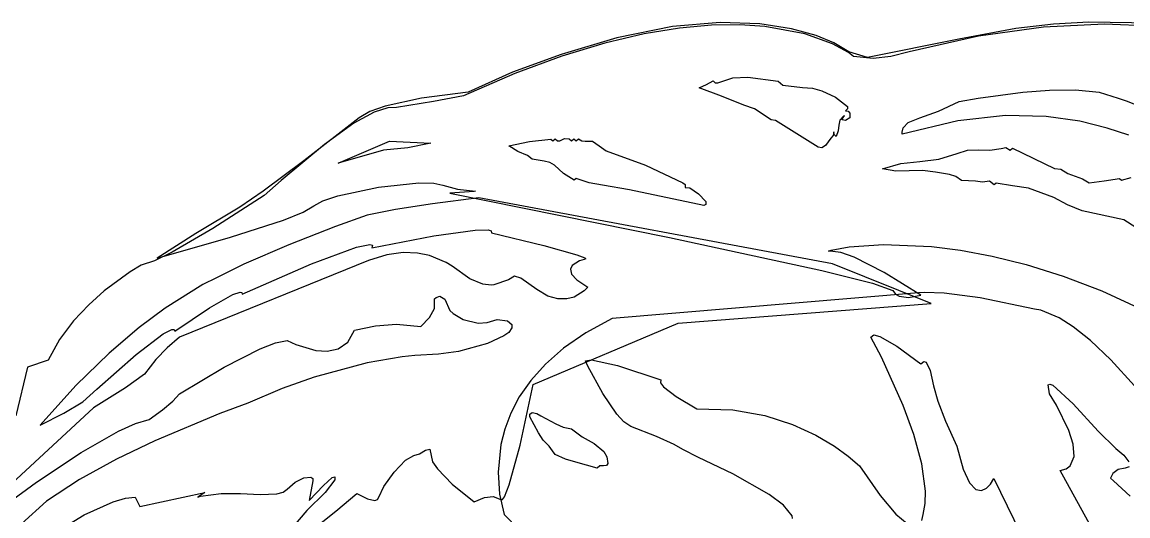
# Model space of a CAD drawing. Extents: x 0 to 231, y 0 to 238.
# Drawn here: x 64.7 to 153.7, y 198.3 to 238.1 of the extents above; entities that cross this region are included whole.
import ezdxf

# ---------------------------------------------------------------- set-up
doc = ezdxf.new("R2010")
doc.units = 0

msp = doc.modelspace()

# ---------------------------------------------------------------- linework, layer by layer
at = {"layer": 'Layer 1'}
for p, q in [((120.91317, 238.034819), (117.086586, 237.702514)), ((120.211772, 237.818392), (117.643345, 237.589053)), ((122.49662, 237.847909), (120.211772, 237.818392)), ((124.098158, 237.93573), (120.91317, 238.034819)), ((124.506099, 237.715105), (122.49662, 237.847909)), ((126.666723, 237.539919), (124.098158, 237.93573)), ((147.74503, 237.896655), (144.73398, 237.551598)), ((151.852771, 237.891112), (146.954094, 237.65014)), ((150.607447, 238.069674), (147.74503, 237.896655)), ((155.861194, 237.982263), (150.607447, 238.069674)), ((156.41011, 237.720945), (151.852771, 237.891112)), ((114.783129, 237.122393), (111.622912, 236.380911)), ((117.086586, 237.702514), (112.593234, 236.804139)), ((117.643345, 237.589053), (114.783129, 237.122393)), ((127.731792, 237.112539), (124.506099, 237.715105)), ((128.644035, 236.982062), (126.666723, 237.539919)), ((129.954536, 236.310699), (127.731792, 237.112539)), ((130.055268, 236.396832), (128.644035, 236.982062)), ((141.715447, 236.935072), (136.138199, 235.68295)), ((144.73398, 237.551598), (140.120755, 236.699028)), ((146.954094, 237.65014), (141.715447, 236.935072)), ((112.593234, 236.804139), (108.120158, 235.449369)), ((111.622912, 236.380911), (108.154485, 235.327104)), ((131.240014, 235.609591), (129.954536, 236.310699)), ((131.280181, 235.68295), (130.055268, 236.396832)), ((140.120755, 236.699028), (132.774632, 235.215788)), ((108.120158, 235.449369), (104.197457, 234.044964)), ((108.154485, 235.327104), (104.369637, 233.923474)), ((131.653911, 235.309221), (131.240014, 235.609591)), ((132.774632, 235.215788), (131.280181, 235.68295)), ((133.221553, 235.131115), (131.653911, 235.309221)), ((134.666697, 235.285863), (133.221553, 235.131115)), ((136.138199, 235.68295), (134.666697, 235.285863)), ((104.369637, 233.923474), (100.260157, 232.132519)), ((104.197457, 234.044964), (100.633887, 232.412816)), ((119.802595, 233.037062), (120.348123, 233.34714)), ((120.348123, 233.34714), (120.504039, 233.178378)), ((120.715313, 233.17429), (121.931218, 233.571962)), ((121.931218, 233.571962), (123.146424, 233.622766)), ((123.146424, 233.622766), (125.575199, 233.309767)), ((125.575199, 233.309767), (125.962476, 233.001441)), ((100.633887, 232.412816), (96.873233, 231.945654)), ((119.226934, 232.786546), (119.802595, 233.037062)), ((121.014355, 232.093978), (119.226934, 232.786546)), ((120.504039, 233.178378), (120.715313, 233.17429)), ((125.962476, 233.001441), (127.554973, 232.804065)), ((127.554973, 232.804065), (128.346338, 232.737348)), ((128.346338, 232.737348), (129.109279, 232.543622)), ((129.109279, 232.543622), (130.198701, 232.0204)), ((141.682828, 231.945654), (145.294574, 232.436174)), ((145.294574, 232.436174), (147.427825, 232.596031)), ((147.427825, 232.596031), (149.536989, 232.61136)), ((149.536989, 232.61136), (151.440309, 232.416466)), ((151.440309, 232.416466), (152.956031, 231.945654)), ((96.873233, 231.945654), (93.933032, 231.309146)), ((97.830915, 231.665357), (94.841078, 231.198195)), ((100.260157, 232.132519), (97.830915, 231.665357)), ((122.814739, 231.366374), (121.014355, 232.093978)), ((130.198701, 232.0204), (131.164792, 231.272941)), ((138.497367, 230.906219), (140.155792, 231.665357)), ((140.155792, 231.665357), (141.682828, 231.945654)), ((152.956031, 231.945654), (153.672832, 231.710614)), ((153.672832, 231.710614), (155.467027, 230.976293)), ((93.065862, 230.824466), (91.424956, 229.936858)), ((92.711476, 230.874832), (91.851241, 230.357304)), ((93.933032, 231.309146), (92.711476, 230.874832)), ((94.146175, 231.151479), (93.065862, 230.824466)), ((94.841078, 231.198195), (94.146175, 231.151479)), ((123.687397, 231.072061), (122.814739, 231.366374)), ((125.031422, 230.189125), (123.687397, 231.072061)), ((131.175537, 231.083157), (130.999884, 230.917898)), ((130.999884, 230.917898), (131.228735, 230.895708)), ((131.164792, 231.272941), (131.175537, 231.083157)), ((131.228735, 230.895708), (131.360533, 230.726362)), ((131.360533, 230.726362), (131.360533, 230.361975)), ((136.97909, 230.357304), (138.497367, 230.906219)), ((91.851241, 230.357304), (87.389844, 226.900305)), ((91.424956, 229.936858), (89.048269, 228.208358)), ((125.378524, 230.151752), (125.031422, 230.189125)), ((128.801887, 227.993464), (125.378524, 230.151752)), ((130.457042, 229.756416), (130.408471, 229.313562)), ((130.551861, 230.159855), (130.457042, 229.756416)), ((130.846655, 230.492781), (130.551861, 230.159855)), ((130.74739, 230.193213), (130.801048, 230.365479)), ((131.003154, 230.147081), (130.74739, 230.193213)), ((130.801048, 230.365479), (130.916634, 230.514971)), ((130.916634, 230.514971), (130.846655, 230.492781)), ((131.360533, 230.361975), (131.003154, 230.147081)), ((140.05141, 230.113321), (135.577604, 229.04925)), ((135.647679, 229.563128), (136.050606, 229.995253)), ((136.050606, 229.995253), (136.97909, 230.357304)), ((143.898928, 230.536869), (140.05141, 230.113321)), ((147.159572, 230.476466), (143.898928, 230.536869)), ((149.872762, 230.088685), (147.159572, 230.476466)), ((152.077912, 229.530098), (149.872762, 230.088685)), ((130.010785, 228.937131), (129.815161, 228.708222)), ((130.06556, 229.236115), (130.010785, 228.937131)), ((130.09067, 229.014213), (130.06556, 229.236115)), ((130.252425, 228.862385), (130.09067, 229.014213)), ((130.408471, 229.313562), (130.252425, 228.862385)), ((135.560086, 229.201078), (135.647679, 229.563128)), ((135.577604, 229.04925), (135.560086, 229.201078)), ((153.814441, 228.957277), (152.077912, 229.530098)), ((89.048269, 228.208358), (85.567912, 225.311954)), ((90.169458, 226.71344), (94.280484, 228.469969)), ((95.774993, 227.944412), (93.817993, 227.75054)), ((94.280484, 228.469969), (97.620225, 228.306462)), ((94.280484, 228.469969), (94.280484, 228.469969)), ((97.620225, 228.306462), (95.774993, 227.944412)), ((103.904021, 228.114926), (105.565833, 228.45537)), ((104.618895, 227.650684), (103.904021, 228.114926)), ((105.565833, 228.45537), (107.271792, 228.652162)), ((107.271792, 228.652162), (107.454452, 228.507342)), ((107.454452, 228.507342), (107.641317, 228.67552)), ((107.641317, 228.67552), (107.806575, 228.499167)), ((107.806575, 228.499167), (107.993557, 228.512014)), ((107.993557, 228.512014), (108.378966, 228.686032)), ((108.378966, 228.686032), (108.761571, 228.656834)), ((108.761571, 228.656834), (108.94937, 228.507342)), ((108.94937, 228.507342), (109.136235, 228.656834)), ((109.136235, 228.656834), (109.3231, 228.507342)), ((109.3231, 228.507342), (109.509965, 228.67552)), ((109.509965, 228.67552), (109.767459, 228.503692)), ((109.767459, 228.503692), (110.047551, 228.474641)), ((110.047551, 228.474641), (110.630686, 228.483984)), ((110.630686, 228.483984), (111.180069, 228.107919)), ((111.180069, 228.107919), (111.742065, 227.703823)), ((129.109338, 227.937623), (128.801887, 227.993464)), ((128.801887, 227.993464), (128.801887, 227.993464)), ((129.396117, 228.117846), (129.109338, 227.937623)), ((129.815161, 228.708222), (129.396117, 228.117846)), ((143.528702, 227.890688), (143.913526, 227.959595)), ((143.913526, 227.959595), (144.266818, 227.741196)), ((93.817993, 227.75054), (90.169458, 226.71344)), ((105.394735, 227.330094), (104.618895, 227.650684)), ((105.781545, 227.017095), (105.394735, 227.330094)), ((111.742065, 227.703823), (114.890503, 226.548181)), ((138.528097, 227.015562), (139.996957, 227.498272)), ((139.996957, 227.498272), (140.839162, 227.742218)), ((140.839162, 227.742218), (141.720785, 227.768058)), ((141.720785, 227.768058), (142.623429, 227.757109)), ((142.623429, 227.757109), (143.528702, 227.890688)), ((144.266818, 227.741196), (144.444339, 227.904703)), ((144.444339, 227.904703), (147.826592, 226.269636)), ((87.389844, 226.900305), (84.12555, 224.444785)), ((106.742906, 226.855924), (105.781545, 227.017095)), ((107.200878, 226.770083), (106.742906, 226.855924)), ((107.577783, 226.554605), (107.200878, 226.770083)), ((108.311811, 225.866125), (107.577783, 226.554605)), ((114.890503, 226.548181), (117.915611, 225.115746)), ((133.989254, 226.246278), (135.471252, 226.668549)), ((135.059201, 226.062698), (133.989254, 226.246278)), ((135.471252, 226.668549), (137.001865, 226.831982)), ((137.001865, 226.831982), (138.528097, 227.015562)), ((147.826592, 226.269636), (148.354485, 226.213577)), ((148.354485, 226.213577), (148.916758, 225.885176)), ((85.567912, 225.311954), (84.189784, 224.097333)), ((109.147447, 225.335312), (108.311811, 225.866125)), ((109.312822, 225.475461), (109.147447, 225.335312)), ((110.373032, 225.132024), (109.312822, 225.475461)), ((136.137031, 226.084523), (135.059201, 226.062698)), ((137.209606, 226.119487), (136.137031, 226.084523)), ((138.263786, 225.975324), (137.209606, 226.119487)), ((139.36804, 225.780284), (138.263786, 225.975324)), ((139.887101, 225.627142), (139.36804, 225.780284)), ((140.342657, 225.311954), (139.887101, 225.627142)), ((141.467349, 225.254727), (140.342657, 225.311954)), ((142.599049, 225.260566), (142.02444, 225.188448)), ((142.968107, 224.961583), (142.599049, 225.260566)), ((148.916758, 225.885176), (149.510127, 225.671085)), ((149.510127, 225.671085), (150.092109, 225.456117)), ((150.092109, 225.456117), (150.620221, 225.125089)), ((150.620221, 225.125089), (151.834258, 225.277501)), ((151.834258, 225.277501), (153.058806, 225.475461)), ((153.058806, 225.475461), (153.217642, 225.335312)), ((153.217642, 225.335312), (154.004226, 225.561302)), ((84.12555, 224.444785), (82.227704, 223.163009)), ((90.14318, 224.084194), (93.392876, 224.763039)), ((93.392876, 224.763039), (96.642571, 225.109031)), ((96.642571, 225.109031), (97.856828, 225.099724)), ((97.856828, 225.099724), (98.578374, 224.938224)), ((98.578374, 224.938224), (99.769637, 224.599532)), ((101.101049, 224.412667), (99.138968, 224.284198)), ((99.769637, 224.599532), (100.9609, 224.471062)), ((100.9609, 224.471062), (101.228058, 224.441865)), ((101.228058, 224.441865), (101.101049, 224.412667)), ((111.442264, 224.931801), (110.373032, 225.132024)), ((113.620056, 224.559823), (111.442264, 224.931801)), ((119.610007, 223.293814), (113.620056, 224.559823)), ((113.620056, 224.559823), (113.620056, 224.559823)), ((117.915611, 225.115746), (118.083731, 224.977349)), ((118.083731, 224.977349), (118.105746, 224.75136)), ((118.105746, 224.75136), (118.46546, 224.732673)), ((118.46546, 224.732673), (119.181795, 224.239817)), ((142.02444, 225.188448), (141.467349, 225.254727)), ((143.140957, 225.101731), (142.968107, 224.961583)), ((144.449595, 224.888588), (143.140957, 225.101731)), ((145.747721, 224.699972), (144.449595, 224.888588)), ((147.789219, 223.947841), (145.747721, 224.699972)), ((84.189784, 224.097333), (80.078759, 221.434509)), ((88.207378, 223.256441), (88.928924, 223.677434)), ((88.928924, 223.677434), (90.14318, 224.084194)), ((101.474778, 223.910468), (97.760841, 223.419948)), ((99.138968, 224.284198), (116.844408, 220.710408)), ((129.972128, 218.584821), (101.474778, 223.910468)), ((101.474778, 223.910468), (101.474778, 223.910468)), ((119.181795, 224.239817), (119.771645, 223.620828)), ((119.771645, 223.620828), (119.769485, 223.388998)), ((148.88705, 223.347538), (147.789219, 223.947841)), ((82.227704, 223.163009), (78.700631, 221.037422)), ((85.763536, 222.126493), (87.343493, 222.753877)), ((87.343493, 222.753877), (88.207378, 223.256441)), ((94.773923, 222.964465), (92.505268, 222.508982)), ((97.760841, 223.419948), (94.773923, 222.964465)), ((119.769485, 223.388998), (119.610007, 223.293814)), ((150.054955, 222.859353), (148.88705, 223.347538)), ((153.423193, 222.135252), (150.054955, 222.859353)), ((81.480245, 220.733766), (85.763536, 222.126493)), ((92.505268, 222.508982), (89.937337, 221.615535)), ((154.3754, 221.531519), (153.423193, 222.135252)), ((78.700631, 221.037422), (75.594004, 219.051983)), ((80.078759, 221.434509), (76.779427, 219.524985)), ((89.937337, 221.615535), (86.186902, 220.126456)), ((92.878998, 219.892875), (97.865952, 220.850557)), ((97.865952, 220.850557), (101.195941, 221.311879)), ((101.195941, 221.311879), (102.22315, 221.323558)), ((102.22315, 221.323558), (102.471444, 221.247827)), ((102.471444, 221.247827), (102.502535, 221.107496)), ((102.502535, 221.107496), (106.730351, 220.068061)), ((75.594004, 219.051983), (81.480245, 220.733766)), ((86.186902, 220.126456), (82.559097, 218.567303)), ((87.997155, 218.584821), (91.638099, 219.939591)), ((91.638099, 219.939591), (92.697607, 220.161493)), ((92.697607, 220.161493), (92.915449, 220.097258)), ((92.915449, 220.097258), (92.878998, 219.892875)), ((106.730351, 220.068061), (109.361057, 219.33374)), ((116.844408, 220.710408), (129.095732, 218.056344)), ((129.840353, 219.71039), (131.312226, 219.974628)), ((131.312226, 219.974628), (134.058552, 220.151274)), ((134.058552, 220.151274), (137.937006, 219.986307)), ((137.937006, 219.986307), (140.256303, 219.696338)), ((76.779427, 219.524985), (75.355313, 218.83957)), ((94.068071, 219.327901), (92.5987, 218.865118)), ((95.384154, 219.501627), (94.068071, 219.327901)), ((96.53381, 219.45637), (95.384154, 219.501627)), ((97.503901, 219.262206), (96.53381, 219.45637)), ((98.852832, 218.707451), (97.503901, 219.262206)), ((109.361057, 219.33374), (110.031507, 219.077714)), ((110.031507, 219.077714), (110.108744, 218.998082)), ((129.626815, 219.624804), (129.840353, 219.71039)), ((129.785263, 219.612578), (129.626815, 219.624804)), ((130.634894, 219.513671), (129.785263, 219.612578)), ((131.712233, 219.136656), (130.634894, 219.513671)), ((134.129636, 217.907436), (131.712233, 219.136656)), ((140.256303, 219.696338), (142.805259, 219.225709)), ((142.805259, 219.225709), (145.566083, 218.542667)), ((74.28595, 218.491389), (73.407101, 217.951233)), ((75.355313, 218.83957), (74.28595, 218.491389)), ((92.5987, 218.865118), (77.369219, 212.69858)), ((82.559097, 218.567303), (80.359056, 217.463632)), ((82.414569, 216.155579), (87.997155, 218.584821)), ((99.325833, 218.397956), (98.852832, 218.707451)), ((100.757977, 217.37604), (99.325833, 218.397956)), ((108.996087, 218.468031), (108.854843, 218.16474)), ((108.854843, 218.16474), (108.95229, 217.776047)), ((109.600477, 218.84468), (108.996087, 218.468031)), ((109.977127, 218.958551), (109.600477, 218.84468)), ((110.108744, 218.998082), (109.977127, 218.958551)), ((137.913414, 215.40812), (129.972128, 218.584821)), ((145.566083, 218.542667), (148.520985, 217.61546)), ((73.407101, 217.951233), (71.319471, 216.412518)), ((80.359056, 217.463632), (79.256846, 216.923476)), ((101.813471, 216.949754), (100.757977, 217.37604)), ((103.860224, 217.304505), (102.6894, 216.903038)), ((104.347825, 217.592102), (103.860224, 217.304505)), ((104.870462, 217.441734), (104.347825, 217.592102)), ((106.146398, 216.529308), (104.870462, 217.441734)), ((108.95229, 217.776047), (109.38697, 217.295381)), ((109.38697, 217.295381), (110.257424, 216.716173)), ((129.095732, 218.056344), (133.189239, 217.041362)), ((137.072523, 216.062146), (134.129636, 217.907436)), ((148.520985, 217.61546), (151.652172, 216.412335)), ((71.319471, 216.412518), (70.079667, 215.307023)), ((79.256846, 216.923476), (76.236351, 215.03439)), ((102.466038, 216.87384), (101.813471, 216.949754)), ((102.6894, 216.903038), (102.466038, 216.87384)), ((107.047328, 216.000831), (106.146398, 216.529308)), ((109.969827, 216.424197), (109.147914, 215.921998)), ((110.257424, 216.716173), (109.969827, 216.424197)), ((133.189239, 217.041362), (134.830145, 216.435876)), ((134.830145, 216.435876), (135.033799, 216.151564)), ((151.652172, 216.412335), (154.941854, 214.901541)), ((79.810141, 215.046069), (81.686088, 216.122002)), ((81.686088, 216.122002), (82.262194, 216.322188)), ((82.262194, 216.322188), (82.399902, 216.291371)), ((82.399902, 216.291371), (82.414569, 216.155579)), ((97.906829, 214.997893), (97.924347, 215.781849)), ((97.924347, 215.781849), (98.048437, 215.885501)), ((98.048437, 215.885501), (98.356472, 215.980393)), ((98.356472, 215.980393), (98.7521, 215.742432)), ((98.7521, 215.742432), (99.138968, 214.847525)), ((107.853, 215.77017), (107.047328, 216.000831)), ((108.55575, 215.76725), (107.853, 215.77017)), ((109.147914, 215.921998), (108.55575, 215.76725)), ((136.885658, 216.249011), (112.219504, 214.193498)), ((135.033799, 216.151564), (135.338184, 215.983313)), ((135.338184, 215.983313), (136.091483, 215.89864)), ((136.091483, 215.89864), (137.072523, 216.062146)), ((137.373258, 216.281129), (136.885658, 216.249011)), ((137.072523, 216.062146), (137.072523, 216.062146)), ((138.964529, 216.225653), (137.373258, 216.281129)), ((141.852174, 215.854843), (138.964529, 216.225653)), ((146.228898, 214.940958), (141.852174, 215.854843)), ((70.079667, 215.307023), (68.846432, 213.997874)), ((76.236351, 215.03439), (74.140874, 213.458083)), ((76.99549, 213.165742), (79.810141, 215.046069)), ((97.503901, 214.275252), (97.906829, 214.997893)), ((99.138968, 214.847525), (99.422185, 214.599345)), ((99.422185, 214.599345), (100.213441, 214.123424)), ((117.545151, 213.819769), (137.913414, 215.40812)), ((146.722338, 214.870883), (146.228898, 214.940958)), ((148.214337, 214.240215), (146.722338, 214.870883)), ((68.846432, 213.997874), (67.722689, 212.500401)), ((93.159295, 213.609546), (94.867356, 213.732176)), ((94.867356, 213.732176), (96.803158, 213.539472)), ((96.803158, 213.539472), (97.503901, 214.275252)), ((100.213441, 214.123424), (101.425142, 213.822689)), ((101.425142, 213.822689), (102.161288, 213.86393)), ((102.161288, 213.86393), (102.969697, 214.100066)), ((102.969697, 214.100066), (103.78723, 214.006634)), ((103.78723, 214.006634), (104.152201, 213.705898)), ((104.152201, 213.705898), (104.132127, 213.438375)), ((105.866101, 208.867852), (117.545151, 213.819769)), ((112.219504, 214.193498), (110.089492, 213.030749)), ((149.34027, 213.517573), (148.214337, 214.240215)), ((74.140874, 213.458083), (71.726778, 211.393446)), ((73.900541, 211.285415), (76.056786, 212.94822)), ((76.056786, 212.94822), (76.753332, 213.313737)), ((76.753332, 213.313737), (76.940584, 213.313441)), ((76.940584, 213.313441), (76.99549, 213.165742)), ((90.922757, 212.284156), (91.477512, 213.259174)), ((91.477512, 213.259174), (93.159295, 213.609546)), ((103.496714, 212.793472), (102.1872, 212.173023)), ((103.904021, 213.07231), (103.496714, 212.793472)), ((104.132127, 213.438375), (103.904021, 213.07231)), ((110.089492, 213.030749), (108.305198, 211.798198)), ((133.05493, 212.69858), (133.281211, 212.874496)), ((133.281211, 212.874496), (133.761512, 212.756975)), ((150.722412, 212.418283), (149.34027, 213.517573)), ((67.722689, 212.500401), (66.811358, 210.829932)), ((77.369219, 212.69858), (76.388179, 211.83433)), ((83.87299, 211.746737), (85.121736, 212.233608)), ((85.121736, 212.233608), (86.058432, 212.418283)), ((86.058432, 212.418283), (86.747496, 212.08981)), ((86.747496, 212.08981), (88.347526, 211.612428)), ((90.157779, 211.748197), (90.922757, 212.284156)), ((102.1872, 212.173023), (99.844091, 211.535055)), ((133.895821, 211.082491), (133.05493, 212.69858)), ((133.761512, 212.756975), (135.133801, 211.974479)), ((135.133801, 211.974479), (137.072523, 210.549635)), ((152.362954, 210.863509), (150.722412, 212.418283)), ((71.726778, 211.393446), (69.047714, 208.790113)), ((70.735519, 208.494122), (73.900541, 211.285415)), ((76.388179, 211.83433), (75.477213, 210.885407)), ((80.978046, 210.269338), (83.87299, 211.746737)), ((88.347526, 211.612428), (89.270171, 211.55604)), ((89.270171, 211.55604), (90.157779, 211.748197)), ((95.31116, 211.10439), (92.48191, 210.619709)), ((96.335996, 211.203662), (95.31116, 211.10439)), ((98.243879, 211.31078), (96.335996, 211.203662)), ((99.844091, 211.535055), (98.243879, 211.31078)), ((108.305198, 211.798198), (106.83788, 210.515829)), ((135.647679, 207.197747), (133.895821, 211.082491)), ((65.129575, 210.269338), (64.195251, 206.345177)), ((66.811358, 210.829932), (65.129575, 210.269338)), ((75.477213, 210.885407), (74.566247, 209.708743)), ((77.369219, 208.120392), (80.978046, 210.269338)), ((92.48191, 210.619709), (88.216137, 209.469323)), ((106.83788, 210.515829), (105.658798, 209.203624)), ((110.081143, 210.770624), (110.54648, 210.85767)), ((110.257424, 210.36277), (110.081143, 210.770624)), ((111.460366, 208.143751), (110.257424, 210.36277)), ((110.54648, 210.85767), (112.63995, 210.397807)), ((112.63995, 210.397807), (116.143665, 209.241581)), ((137.072523, 210.549635), (137.304461, 210.741609)), ((137.304461, 210.741609), (137.509027, 210.666425)), ((137.509027, 210.666425), (137.831661, 210.012399)), ((154.264084, 208.774419), (152.362954, 210.863509)), ((74.566247, 209.708743), (73.036292, 208.599233)), ((88.216137, 209.469323), (85.65952, 208.556897)), ((116.143665, 209.241581), (116.107168, 209.007088)), ((137.831661, 210.012399), (138.100279, 208.774419)), ((69.047714, 208.790113), (66.157331, 205.597718)), ((69.586592, 207.489724), (70.735519, 208.494122)), ((73.036292, 208.599233), (70.455222, 206.999204)), ((85.65952, 208.556897), (82.881731, 207.372933)), ((105.658798, 209.203624), (104.73921, 207.881565)), ((104.803308, 203.997688), (105.866101, 208.867852)), ((116.107168, 209.007088), (116.359728, 208.679527)), ((116.359728, 208.679527), (117.381644, 207.89849)), ((138.100279, 208.774419), (138.431672, 207.542279)), ((147.335123, 208.843764), (147.465281, 208.916119)), ((147.443519, 208.120392), (147.335123, 208.843764)), ((147.465281, 208.916119), (147.697539, 208.826975)), ((147.697539, 208.826975), (149.335525, 207.326217)), ((68.061016, 206.5554), (69.586592, 207.489724)), ((76.014449, 206.847376), (76.831983, 207.523301)), ((76.831983, 207.523301), (77.369219, 208.120392)), ((104.73921, 207.881565), (104.050374, 206.569634)), ((112.583015, 206.499924), (111.460366, 208.143751)), ((117.381644, 207.89849), (119.04007, 206.905771)), ((138.431672, 207.542279), (139.06964, 205.924731)), ((147.995354, 207.209427), (147.443519, 208.120392)), ((70.455222, 206.999204), (63.914954, 200.926098)), ((74.939977, 206.06488), (76.014449, 206.847376)), ((82.881731, 207.372933), (80.639353, 206.537881)), ((104.050374, 206.569634), (103.563549, 205.287812)), ((105.596724, 206.479077), (105.777808, 206.608656)), ((105.777808, 206.608656), (106.157435, 206.550203)), ((119.04007, 206.905771), (121.936081, 206.843179)), ((121.936081, 206.843179), (124.513434, 206.387513)), ((136.503899, 204.85628), (135.647679, 207.197747)), ((148.985154, 205.177272), (147.995354, 207.209427)), ((149.335525, 207.326217), (151.358921, 205.124716)), ((66.157331, 205.597718), (68.061016, 206.5554)), ((72.459639, 205.118877), (73.82627, 205.740786)), ((73.82627, 205.740786), (74.939977, 206.06488)), ((80.639353, 206.537881), (75.383781, 204.33638)), ((105.601688, 206.261555), (105.596724, 206.479077)), ((106.292153, 204.983458), (105.601688, 206.261555)), ((106.157435, 206.550203), (106.484157, 206.365265)), ((106.484157, 206.365265), (107.672617, 205.714683)), ((107.672617, 205.714683), (108.285241, 205.451912)), ((113.1635, 205.874), (112.583015, 206.499924)), ((113.714423, 205.504285), (113.1635, 205.874)), ((124.513434, 206.387513), (126.751333, 205.6625)), ((139.06964, 205.924731), (139.968927, 203.915934)), ((69.462502, 203.402056), (72.459639, 205.118877)), ((103.563549, 205.287812), (103.249994, 204.056083)), ((106.664364, 204.396681), (106.292153, 204.983458)), ((108.285241, 205.451912), (108.94937, 205.31742)), ((108.94937, 205.31742), (109.797831, 204.661284)), ((115.781615, 204.675073), (113.714423, 205.504285)), ((126.751333, 205.6625), (128.628978, 204.791863)), ((128.628978, 204.791863), (130.125573, 203.899328)), ((137.154276, 202.48963), (136.503899, 204.85628)), ((149.332241, 204.069222), (148.985154, 205.177272)), ((151.358921, 205.124716), (152.769166, 203.72907)), ((75.383781, 204.33638), (72.31584, 202.86555)), ((103.249994, 204.056083), (103.027727, 201.82283)), ((103.934678, 200.787409), (104.803308, 203.997688)), ((107.145191, 203.906124), (106.664364, 204.396681)), ((107.412758, 203.541796), (107.145191, 203.906124)), ((107.145191, 203.906124), (107.145191, 203.906124)), ((109.797831, 204.661284), (110.75828, 204.116872)), ((110.75828, 204.116872), (111.545032, 203.471992)), ((117.222517, 204.045864), (115.781615, 204.675073)), ((117.918881, 203.635637), (117.222517, 204.045864)), ((130.125573, 203.899328), (131.220319, 203.10862)), ((139.968927, 203.915934), (140.472951, 202.059878)), ((149.414359, 203.075043), (149.332241, 204.069222)), ((65.877034, 201.01953), (69.462502, 203.402056)), ((95.581238, 202.787446), (96.242564, 203.168475)), ((96.242564, 203.168475), (96.711186, 203.299865)), ((96.711186, 203.299865), (97.188567, 203.588921)), ((97.188567, 203.588921), (97.543318, 203.667755)), ((97.543318, 203.667755), (97.64405, 203.168475)), ((97.64405, 203.168475), (97.765768, 202.659159)), ((107.631974, 203.246491), (107.412758, 203.541796)), ((108.467033, 202.850484), (107.631974, 203.246491)), ((111.545032, 203.471992), (111.783995, 203.045565)), ((111.783995, 203.045565), (111.872403, 202.514448)), ((119.172992, 202.98745), (117.918881, 203.635637)), ((131.220319, 203.10862), (132.121073, 202.327584)), ((149.106689, 202.326124), (149.414359, 203.075043)), ((152.769166, 203.72907), (153.424653, 203.191833)), ((153.424653, 203.191833), (153.808601, 202.654597)), ((72.31584, 202.86555), (69.322354, 201.223913)), ((94.665892, 201.802026), (95.581238, 202.787446)), ((97.765768, 202.659159), (98.144789, 202.072104)), ((109.30599, 202.612319), (108.467033, 202.850484)), ((111.004883, 202.140719), (109.30599, 202.612319)), ((111.225245, 202.311977), (111.004883, 202.140719)), ((111.514148, 202.327584), (111.225245, 202.311977)), ((111.765299, 202.34319), (111.514148, 202.327584)), ((111.872403, 202.514448), (111.765299, 202.34319)), ((121.925029, 201.673557), (119.172992, 202.98745)), ((132.121073, 202.327584), (133.790293, 199.932466)), ((137.454282, 200.278458), (137.154276, 202.48963)), ((148.767677, 202.084696), (149.106689, 202.326124)), ((153.516625, 202.140719), (152.96333, 202.032688)), ((153.859697, 202.257509), (153.516625, 202.140719)), ((69.322354, 201.223913), (66.679239, 199.468406)), ((86.681802, 201.007851), (87.401523, 201.346543)), ((87.401523, 201.346543), (87.963577, 201.404939)), ((87.963577, 201.404939), (88.106098, 201.307127)), ((88.106098, 201.307127), (88.113945, 201.112962)), ((88.966516, 200.750912), (89.686237, 201.377201)), ((89.686237, 201.377201), (89.881314, 201.429209)), ((89.881314, 201.429209), (89.889161, 201.206395)), ((93.83814, 200.658939), (94.665892, 201.802026)), ((98.144789, 202.072104), (99.337512, 200.844344)), ((103.027727, 201.82283), (103.153642, 200.029731)), ((124.86977, 200.009292), (121.925029, 201.673557)), ((140.472951, 202.059878), (140.987924, 200.945076)), ((142.675547, 200.854563), (142.958764, 201.299827)), ((142.958764, 201.299827), (145.107709, 196.908504)), ((148.284411, 201.953854), (148.767677, 202.084696)), ((153.83196, 191.874834), (148.284411, 201.953854)), ((152.523906, 201.696915), (152.34726, 201.326105)), ((152.34726, 201.326105), (152.582301, 201.112962)), ((152.96333, 202.032688), (152.523906, 201.696915)), ((63.564582, 199.314389), (65.877034, 201.01953)), ((85.722295, 200.209113), (86.058432, 200.458936)), ((86.058432, 200.458936), (86.681802, 201.007851)), ((88.113945, 201.112962), (87.833648, 199.524612)), ((87.833648, 199.524612), (88.966516, 200.750912)), ((89.889161, 201.206395), (89.118343, 200.187398)), ((93.439592, 199.804909), (93.83814, 200.658939)), ((99.337512, 200.844344), (101.101049, 199.431179)), ((103.550182, 199.827719), (103.934678, 200.787409)), ((140.987924, 200.945076), (141.489758, 200.419336)), ((141.489758, 200.419336), (141.954366, 200.330466)), ((141.954366, 200.330466), (142.357658, 200.526273)), ((142.357658, 200.526273), (142.675547, 200.854563)), ((152.582301, 201.112962), (153.934151, 199.889582)), ((66.679239, 199.468406), (64.662413, 197.655964)), ((72.033353, 199.434099), (73.028445, 199.72352)), ((73.028445, 199.72352), (73.818788, 199.804909)), ((73.818788, 199.804909), (74.192518, 199.05745)), ((74.192518, 199.05745), (79.424732, 200.178638)), ((79.424732, 200.178638), (78.864138, 199.804909)), ((78.864138, 199.804909), (79.062681, 199.874983)), ((79.062681, 199.874983), (80.732786, 200.085206)), ((80.732786, 200.085206), (82.300698, 200.104184)), ((82.300698, 200.104184), (83.886129, 200.026811)), ((83.886129, 200.026811), (85.2263, 200.072067)), ((85.2263, 200.072067), (85.722295, 200.209113)), ((89.118343, 200.187398), (87.646783, 198.730436)), ((89.982593, 198.68372), (91.664376, 200.085206)), ((91.664376, 200.085206), (92.516947, 199.66476)), ((92.516947, 199.66476), (93.122798, 199.533371)), ((93.122798, 199.533371), (93.336488, 199.60235)), ((93.336488, 199.60235), (93.439592, 199.804909)), ((101.101049, 199.431179), (101.930261, 199.769872)), ((101.930261, 199.769872), (102.638304, 199.864764)), ((102.638304, 199.864764), (103.249994, 199.618044)), ((103.153642, 200.029731), (103.530291, 198.403423)), ((103.249994, 199.618044), (103.387154, 199.614143)), ((103.387154, 199.614143), (103.550182, 199.827719)), ((126.006523, 199.144313), (124.86977, 200.009292)), ((133.790293, 199.932466), (135.052244, 198.44284)), ((137.42773, 199.287632), (137.454282, 200.278458)), ((69.696083, 198.380065), (72.033353, 199.434099)), ((85.124108, 194.852992), (89.982593, 198.68372)), ((87.646783, 198.730436), (86.105149, 196.923103)), ((126.701994, 198.30999), (126.006523, 199.144313)), ((137.259388, 198.403423), (137.42773, 199.287632)), ((67.341295, 196.940622), (69.696083, 198.380065)), ((103.530291, 198.403423), (104.701846, 197.184422)), ((126.742863, 198.07057), (126.701994, 198.30999)), ((135.052244, 198.44284), (135.963857, 197.678044)), ((137.165962, 197.926042), (137.259388, 198.403423))]:
    msp.add_line(p, q, dxfattribs=at)

doc.saveas('drawing.dxf')
